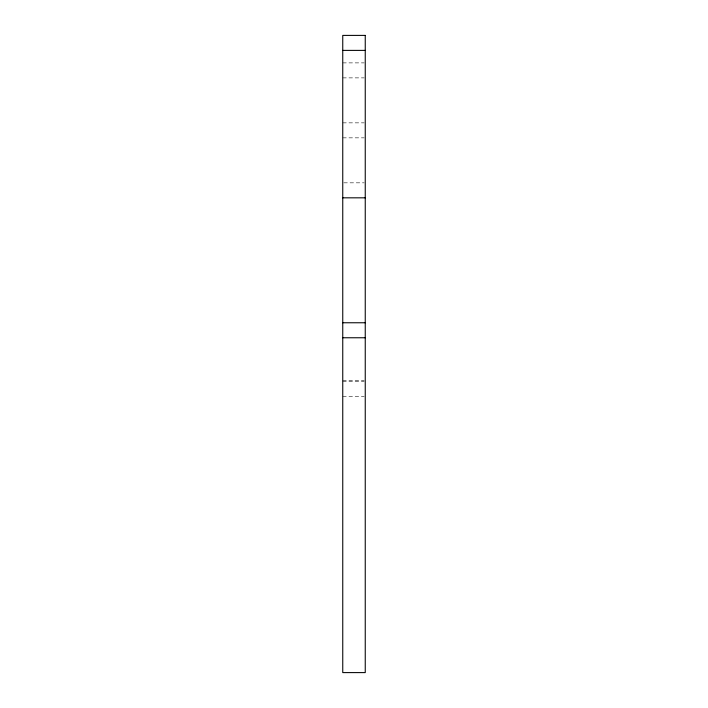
<?xml version="1.0" encoding="UTF-8"?>
<svg xmlns="http://www.w3.org/2000/svg" width="708" height="708" viewBox="0 0 708 708"><rect width="100%" height="100%" fill="white"/><g stroke="black" fill="none" stroke-linecap="round" stroke-linejoin="round"><path stroke-width="0.53" stroke-dasharray="3.54 2.66" d="M342.752 62.888L364.178 62.888M342.752 77.88L364.178 77.88M342.752 122.856L364.178 122.856M342.752 137.848L364.178 137.848M343.822 182.832L364.178 182.832M342.752 380.417L364.178 380.417M342.752 381.488L364.178 381.488M342.752 396.48L364.178 396.48"/><path stroke-width="1.06" d="M342.752 50.392L365.248 50.392M342.752 197.824L365.248 197.824M342.752 322.76L365.248 322.76M342.752 337.76L365.248 337.76M365.248 35.4L342.752 35.4L342.752 672.6L365.248 672.6L365.248 35.4"/></g></svg>
